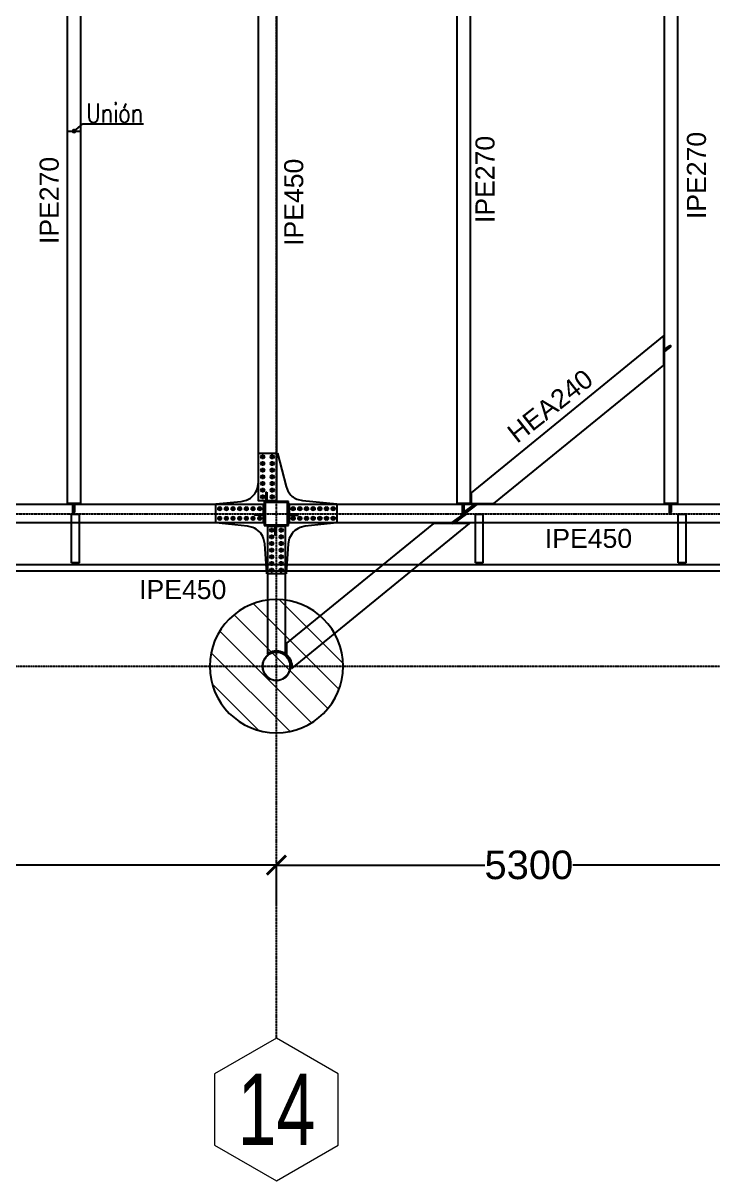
# Model space of a CAD drawing. Header units: millimetres. Extents: x -12345 to 95575, y -11225 to 31862.
# Drawn here: x 65341 to 72581, y -5407 to 6757 of the extents above; entities that cross this region are included whole.
import ezdxf
from ezdxf.enums import TextEntityAlignment as Align

# ---------------------------------------------------------------- set-up
doc = ezdxf.new("R2010")
doc.units = ezdxf.units.MM
doc.header["$LTSCALE"] = 0.95
doc.linetypes.add('DXK_LINE_DOT3', pattern=[5.9187, 2.979, -0.9799, 0.9799, -0.9799])
for name, color, linetype, lineweight in [('0-1', 250, 'Continuous', 5), ('E_COLUMNAS', 1, 'Continuous', 18), ('E_COLUMNAS-1', 1, 'Continuous', 25), ('E_TEXTO', 3, 'Continuous', 9), ('E_VIGAS-1', 31, 'Continuous', 25), ('HCB_EJES', 1, 'DXK_LINE_DOT3', 9)]:
    doc.layers.add(name, color=color, linetype=linetype, lineweight=lineweight)
for name, color, linetype in [('COTAS', 8, 'Continuous'), ('HCB-EJES', 1, 'Continuous'), ('HCB-ROTULOS', 2, 'Continuous'), ('HCB_VIGAS', 4, 'Continuous'), ('UNIÒN', 6, 'Continuous')]:
    doc.layers.add(name, color=color, linetype=linetype)
doc.styles.add('CNI_COTAS', font='romans.shx', dxfattribs={"width": 0.8})
doc.styles.add('VERDANA', font='arial.ttf')
doc.dimstyles.new('1.125', dxfattribs={"dimscale": 0, "dimtxt": 300, "dimasz": 200, "dimexe": 4, "dimexo": 4, "dimgap": 15, "dimtad": 0, "dimdec": 0, "dimzin": 4, "dimdsep": 46, "dimtxsty": 'VERDANA', "dimblk": 'ARCHTICK', "dimcen": -10, "dimclrd": 256, "dimclrt": 3, "dimadec": 0, "dimazin": 0, "dimtfac": 1, "dimtdec": 0, "dimtmove": 2, "dimatfit": 0, "dimldrblk": 'OBLIQUE', "dimfxl": 0.05, "dimtolj": 1, "dimtzin": 0, "dimarcsym": 0})
doc.dimstyles.new('UNIÒN', dxfattribs={"dimscale": 0, "dimtxt": 200, "dimasz": 60, "dimexe": 4, "dimexo": 4, "dimgap": 15, "dimtad": 1, "dimdec": 0, "dimzin": 4, "dimdsep": 46, "dimtxsty": 'CNI_COTAS', "dimcen": -0.09, "dimclrd": 6, "dimclrt": 3, "dimadec": 0, "dimazin": 0, "dimtfac": 1, "dimtdec": 0, "dimtmove": 2, "dimatfit": 0, "dimfxl": 0.05, "dimtolj": 1, "dimtzin": 0, "dimarcsym": 0})

# ---------------------------------------------------------------- blocks, each defined once
blk = doc.blocks.new('EST_SFM_VIGA-METALICA-SECCION-C - EST_SFM_VIGA-METALICA-UPN160-1509776-_14_00m_N_E_-NIVEL-4 DOC')
at = {"layer": 'E_VIGAS-1'}
for p, q in [((44.822, 0.047), (-44.831, 0.047)), ((-44.831, -0.018), (44.822, -0.018))]:
    blk.add_line(p, q, dxfattribs=at)
blk = doc.blocks.new('DCTIB_CNI_EST_MOD-1A-FAC_0001_rvt-1-_14_00m_N_E_-NIVEL-4 DOC')
at = {"layer": 'E_VIGAS-1'}
for p, q in [((-16.813, 142.261), (-16.731, 142.261)), ((-16.813, 141.749), (-16.813, 142.261)), ((-16.731, 141.749), (-16.731, 142.261)), ((-12.573, 142.261), (-12.491, 142.261)), ((-12.573, 141.749), (-12.573, 142.261)), ((-12.491, 141.749), (-12.491, 142.261)), ((-10.443, 142.261), (-10.361, 142.261)), ((-10.443, 141.749), (-10.443, 142.261)), ((-10.361, 141.749), (-10.361, 142.261)), ((-16.731, 141.749), (-16.813, 141.749)), ((-16.813, 141.748), (-16.813, 141.749)), ((-16.813, 141.749), (-16.731, 141.749)), ((-16.785, 141.748), (-16.813, 141.748)), ((-16.775, 141.743), (-16.775, 141.748)), ((-16.775, 141.729), (-16.775, 141.743)), ((-16.77, 141.748), (-16.77, 141.743)), ((-16.77, 141.743), (-16.77, 141.729)), ((-16.731, 141.748), (-16.759, 141.748)), ((-16.731, 141.749), (-16.731, 141.748)), ((-12.491, 141.749), (-12.573, 141.749)), ((-12.573, 141.748), (-12.573, 141.749)), ((-12.573, 141.749), (-12.491, 141.749)), ((-12.545, 141.748), (-12.573, 141.748)), ((-12.535, 141.743), (-12.535, 141.748)), ((-12.535, 141.729), (-12.535, 141.743)), ((-12.53, 141.748), (-12.53, 141.743)), ((-12.53, 141.743), (-12.53, 141.729)), ((-12.491, 141.748), (-12.519, 141.748)), ((-12.491, 141.749), (-12.491, 141.748)), ((-10.361, 141.749), (-10.443, 141.749)), ((-10.443, 141.748), (-10.443, 141.749)), ((-10.443, 141.749), (-10.361, 141.749)), ((-10.415, 141.748), (-10.443, 141.748)), ((-10.405, 141.743), (-10.405, 141.748)), ((-10.405, 141.729), (-10.405, 141.743)), ((-10.4, 141.748), (-10.4, 141.743)), ((-10.4, 141.743), (-10.4, 141.729)), ((-10.361, 141.748), (-10.389, 141.748)), ((-10.361, 141.749), (-10.361, 141.748))]:
    blk.add_line(p, q, dxfattribs=at)
for points, knots in [([(-16.785, 141.748), (-16.784, 141.748), (-16.783, 141.748), (-16.78, 141.748), (-16.778, 141.747), (-16.776, 141.747), (-16.775, 141.745), (-16.775, 141.744), (-16.775, 141.743)], [0, 0, 0, 0, 0.142857, 0.285714, 0.428571, 0.571429, 0.785714, 1, 1, 1, 1]), ([(-16.775, 141.743), (-16.775, 141.744), (-16.775, 141.745), (-16.777, 141.747), (-16.778, 141.747), (-16.78, 141.748), (-16.781, 141.748), (-16.782, 141.748), (-16.784, 141.748), (-16.785, 141.748)], [0, 0, 0, 0, 0.285714, 0.428571, 0.571429, 0.678571, 0.732143, 0.785714, 1, 1, 1, 1]), ([(-16.759, 141.748), (-16.76, 141.748), (-16.761, 141.748), (-16.764, 141.748), (-16.766, 141.747), (-16.768, 141.747), (-16.769, 141.745), (-16.77, 141.744), (-16.77, 141.743)], [0, 0, 0, 0, 0.142857, 0.285714, 0.428571, 0.571429, 0.785714, 1, 1, 1, 1]), ([(-16.77, 141.743), (-16.77, 141.744), (-16.769, 141.745), (-16.768, 141.747), (-16.766, 141.747), (-16.765, 141.748), (-16.764, 141.748), (-16.762, 141.748), (-16.76, 141.748), (-16.759, 141.748)], [0, 0, 0, 0, 0.285714, 0.428571, 0.571429, 0.678571, 0.732143, 0.785714, 1, 1, 1, 1]), ([(-12.545, 141.748), (-12.544, 141.748), (-12.543, 141.748), (-12.54, 141.748), (-12.538, 141.747), (-12.536, 141.747), (-12.535, 141.745), (-12.535, 141.744), (-12.535, 141.743)], [0, 0, 0, 0, 0.142857, 0.285714, 0.428571, 0.571429, 0.785714, 1, 1, 1, 1]), ([(-12.535, 141.743), (-12.535, 141.744), (-12.535, 141.745), (-12.537, 141.747), (-12.538, 141.747), (-12.54, 141.748), (-12.541, 141.748), (-12.542, 141.748), (-12.544, 141.748), (-12.545, 141.748)], [0, 0, 0, 0, 0.285714, 0.428571, 0.571429, 0.678571, 0.732143, 0.785714, 1, 1, 1, 1]), ([(-12.519, 141.748), (-12.52, 141.748), (-12.521, 141.748), (-12.524, 141.748), (-12.526, 141.747), (-12.528, 141.747), (-12.529, 141.745), (-12.53, 141.744), (-12.53, 141.743)], [0, 0, 0, 0, 0.142857, 0.285714, 0.428571, 0.571429, 0.785714, 1, 1, 1, 1]), ([(-12.53, 141.743), (-12.53, 141.744), (-12.529, 141.745), (-12.528, 141.747), (-12.526, 141.747), (-12.525, 141.748), (-12.524, 141.748), (-12.522, 141.748), (-12.52, 141.748), (-12.519, 141.748)], [0, 0, 0, 0, 0.285714, 0.428571, 0.571429, 0.678571, 0.732143, 0.785714, 1, 1, 1, 1]), ([(-10.415, 141.748), (-10.414, 141.748), (-10.413, 141.748), (-10.41, 141.748), (-10.408, 141.747), (-10.406, 141.747), (-10.405, 141.745), (-10.405, 141.744), (-10.405, 141.743)], [0, 0, 0, 0, 0.142857, 0.285714, 0.428571, 0.571429, 0.785714, 1, 1, 1, 1]), ([(-10.405, 141.743), (-10.405, 141.744), (-10.405, 141.745), (-10.407, 141.747), (-10.408, 141.747), (-10.41, 141.748), (-10.411, 141.748), (-10.412, 141.748), (-10.414, 141.748), (-10.415, 141.748)], [0, 0, 0, 0, 0.285714, 0.428571, 0.571429, 0.678571, 0.732143, 0.785714, 1, 1, 1, 1]), ([(-10.389, 141.748), (-10.39, 141.748), (-10.391, 141.748), (-10.394, 141.748), (-10.396, 141.747), (-10.398, 141.747), (-10.399, 141.745), (-10.4, 141.744), (-10.4, 141.743)], [0, 0, 0, 0, 0.142857, 0.285714, 0.428571, 0.571429, 0.785714, 1, 1, 1, 1]), ([(-10.4, 141.743), (-10.4, 141.744), (-10.399, 141.745), (-10.398, 141.747), (-10.396, 141.747), (-10.395, 141.748), (-10.394, 141.748), (-10.392, 141.748), (-10.39, 141.748), (-10.389, 141.748)], [0, 0, 0, 0, 0.285714, 0.428571, 0.571429, 0.678571, 0.732143, 0.785714, 1, 1, 1, 1])]:
    blk.add_open_spline(points, degree=3, knots=knots, dxfattribs=at)
blk.add_blockref('EST_SFM_VIGA-METALICA-SECCION-C - EST_SFM_VIGA-METALICA-UPN160-1509776-_14_00m_N_E_-NIVEL-4 DOC', (-41.042, 141.682), dxfattribs=at)
blk = doc.blocks.new('EST_SCM_COLUMNA-METALICA-SECCION-CUADRADA - EST_SCM_COLUMNA-TUBULAR-CUADRADA_PTEØ_250x250e_8mm-3539288-_14_00m_N_E_-NIVEL-4 DOC')
at = {"layer": 'E_COLUMNAS-1'}
for p, q in [((-0.109, 0.125), (0.109, 0.125)), ((-0.125, -0.109), (-0.125, 0.109)), ((-0.117, 0.109), (-0.117, -0.109)), ((0.109, 0.117), (-0.109, 0.117)), ((0.117, -0.109), (0.117, 0.109)), ((0.125, 0.109), (0.125, -0.109)), ((-0.109, -0.117), (0.109, -0.117)), ((0.109, -0.125), (-0.109, -0.125))]:
    blk.add_line(p, q, dxfattribs=at)
for centre, radius, start, end in [((-0.109, 0.109), 0.016, 90, 180), ((0.109, 0.109), 0.016, 360, 90), ((-0.109, 0.109), 0.008, 90, 180), ((0.109, 0.109), 0.008, 360, 90), ((-0.109, -0.109), 0.016, 180, 270), ((-0.109, -0.109), 0.008, 180, 270), ((0.109, -0.109), 0.016, 270, 360), ((0.109, -0.109), 0.008, 270, 360)]:
    blk.add_arc(centre, radius, start, end, dxfattribs=at)
blk = doc.blocks.new('Bolt-102891108-3094 - 1511')
at = {"color": 253, "linetype": 'Continuous'}
for p, q in [((80171, 11672), (80188, 11682)), ((80188, 11682), (80204, 11672)), ((80241, 11672), (80258, 11682)), ((80258, 11682), (80274, 11672)), ((80311, 11672), (80328, 11682)), ((80328, 11682), (80344, 11672)), ((80381, 11672), (80398, 11682)), ((80398, 11682), (80414, 11672)), ((80451, 11672), (80468, 11682)), ((80468, 11682), (80484, 11672)), ((80521, 11672), (80538, 11682)), ((80538, 11682), (80554, 11672)), ((80591, 11672), (80608, 11682)), ((80608, 11682), (80624, 11672)), ((80171, 11653), (80171, 11672)), ((80188, 11644), (80171, 11653)), ((80171, 11572), (80188, 11582)), ((80171, 11553), (80171, 11572)), ((80204, 11653), (80188, 11644)), ((80188, 11582), (80204, 11572)), ((80204, 11672), (80204, 11653)), ((80204, 11572), (80204, 11553)), ((80241, 11653), (80241, 11672)), ((80258, 11644), (80241, 11653)), ((80241, 11572), (80258, 11582)), ((80241, 11553), (80241, 11572)), ((80274, 11653), (80258, 11644)), ((80258, 11582), (80274, 11572)), ((80274, 11672), (80274, 11653)), ((80274, 11572), (80274, 11553)), ((80311, 11653), (80311, 11672)), ((80328, 11644), (80311, 11653)), ((80311, 11572), (80328, 11582)), ((80311, 11553), (80311, 11572)), ((80344, 11653), (80328, 11644)), ((80328, 11582), (80344, 11572)), ((80344, 11672), (80344, 11653)), ((80344, 11572), (80344, 11553)), ((80381, 11653), (80381, 11672)), ((80398, 11644), (80381, 11653)), ((80381, 11572), (80398, 11582)), ((80381, 11553), (80381, 11572)), ((80414, 11653), (80398, 11644)), ((80398, 11582), (80414, 11572)), ((80414, 11672), (80414, 11653)), ((80414, 11572), (80414, 11553)), ((80451, 11653), (80451, 11672)), ((80468, 11644), (80451, 11653)), ((80451, 11572), (80468, 11582)), ((80451, 11553), (80451, 11572)), ((80484, 11653), (80468, 11644)), ((80468, 11582), (80484, 11572)), ((80484, 11672), (80484, 11653)), ((80484, 11572), (80484, 11553)), ((80521, 11653), (80521, 11672)), ((80538, 11644), (80521, 11653)), ((80521, 11572), (80538, 11582)), ((80521, 11553), (80521, 11572)), ((80554, 11653), (80538, 11644)), ((80538, 11582), (80554, 11572)), ((80554, 11672), (80554, 11653)), ((80554, 11572), (80554, 11553)), ((80591, 11653), (80591, 11672)), ((80608, 11644), (80591, 11653)), ((80591, 11572), (80608, 11582)), ((80591, 11553), (80591, 11572)), ((80624, 11653), (80608, 11644)), ((80608, 11582), (80624, 11572)), ((80624, 11672), (80624, 11653)), ((80624, 11572), (80624, 11553)), ((80188, 11544), (80171, 11553)), ((80204, 11553), (80188, 11544)), ((80258, 11544), (80241, 11553)), ((80274, 11553), (80258, 11544)), ((80328, 11544), (80311, 11553)), ((80344, 11553), (80328, 11544)), ((80398, 11544), (80381, 11553)), ((80414, 11553), (80398, 11544)), ((80468, 11544), (80451, 11553)), ((80484, 11553), (80468, 11544)), ((80538, 11544), (80521, 11553)), ((80554, 11553), (80538, 11544)), ((80608, 11544), (80591, 11553)), ((80624, 11553), (80608, 11544))]:
    blk.add_line(p, q, dxfattribs=at)
for centre, radius, start, end in [((80188, 11663), 12.5, 18, 198), ((80188, 11563), 12.5, 18, 198), ((80188, 11663), 12.5, 198, 18), ((80188, 11563), 12.5, 198, 18), ((80188, 11663), 11, 90, 270), ((80188, 11563), 11, 90, 270), ((80188, 11663), 11, 270, 90), ((80188, 11563), 11, 270, 90), ((80258, 11663), 12.5, 18, 198), ((80258, 11563), 12.5, 18, 198), ((80258, 11663), 12.5, 198, 18), ((80258, 11563), 12.5, 198, 18), ((80258, 11663), 11, 90, 270), ((80258, 11563), 11, 90, 270), ((80258, 11663), 11, 270, 90), ((80258, 11563), 11, 270, 90), ((80328, 11663), 12.5, 18, 198), ((80328, 11563), 12.5, 18, 198), ((80328, 11663), 12.5, 198, 18), ((80328, 11563), 12.5, 198, 18), ((80328, 11663), 11, 90, 270), ((80328, 11563), 11, 90, 270), ((80328, 11663), 11, 270, 90), ((80328, 11563), 11, 270, 90), ((80398, 11663), 12.5, 18, 198), ((80398, 11563), 12.5, 18, 198), ((80398, 11663), 12.5, 198, 18), ((80398, 11563), 12.5, 198, 18), ((80398, 11663), 11, 90, 270), ((80398, 11563), 11, 90, 270), ((80398, 11663), 11, 270, 90), ((80398, 11563), 11, 270, 90), ((80468, 11663), 12.5, 18, 198), ((80468, 11563), 12.5, 18, 198), ((80468, 11663), 12.5, 198, 18), ((80468, 11563), 12.5, 198, 18), ((80468, 11663), 11, 90, 270), ((80468, 11563), 11, 90, 270), ((80468, 11663), 11, 270, 90), ((80468, 11563), 11, 270, 90), ((80538, 11663), 12.5, 18, 198), ((80538, 11563), 12.5, 18, 198), ((80538, 11663), 12.5, 198, 18), ((80538, 11563), 12.5, 198, 18), ((80538, 11663), 11, 90, 270), ((80538, 11563), 11, 90, 270), ((80538, 11663), 11, 270, 90), ((80538, 11563), 11, 270, 90), ((80608, 11663), 12.5, 18, 198), ((80608, 11563), 12.5, 18, 198), ((80608, 11663), 12.5, 198, 18), ((80608, 11563), 12.5, 198, 18), ((80608, 11663), 11, 90, 270), ((80608, 11563), 11, 90, 270), ((80608, 11663), 11, 270, 90), ((80608, 11563), 11, 270, 90)]:
    blk.add_arc(centre, radius, start, end, dxfattribs=at)
blk = doc.blocks.new('Part-102891108-3093 - 1511')
at = {"color": 253}
for p, q in [((80593, 11938), (80593, 12248)), ((80593, 12248), (80793, 12248)), ((80793, 12248), (80883, 11898)), ((80584, 11880), (80593, 11938)), ((80883, 11898), (80907, 11842)), ((80147, 11513), (80148, 11713)), ((80148, 11713), (80413, 11739)), ((80413, 11739), (80469, 11754)), ((80655, 11740), (80655, 11485)), ((80910, 11740), (80655, 11740)), ((80910, 11485), (80910, 11740)), ((80998, 11764), (81057, 11749)), ((81057, 11749), (81417, 11713)), ((81417, 11713), (81418, 11513)), ((80480, 11480), (80147, 11513)), ((80534, 11467), (80480, 11480)), ((80655, 11485), (80910, 11485)), ((81085, 11479), (81031, 11466)), ((81418, 11513), (81085, 11479)), ((80660, 11295), (80648, 11350)), ((80917, 11349), (80905, 11295)), ((80683, 10978), (80660, 11295)), ((80905, 11295), (80883, 10978)), ((80883, 10978), (80683, 10978))]:
    blk.add_line(p, q, dxfattribs=at)
for centre, start, end in [((80393, 11938), 292.5696, 343.1426), ((81076, 11948), 211.8937, 246.8233), ((80460, 11281), 20.1705, 68.3152), ((81105, 11280), 111.7419, 159.8398)]:
    blk.add_arc(centre, 200, start, end, dxfattribs=at)
blk = doc.blocks.new('Bolt-102891108-3095 - 1511')
at = {"color": 253, "linetype": 'Continuous'}
for p, q in [((80941, 11672), (80957, 11682)), ((80957, 11682), (80974, 11672)), ((81011, 11672), (81027, 11682)), ((81027, 11682), (81044, 11672)), ((81081, 11672), (81097, 11682)), ((81097, 11682), (81114, 11672)), ((81151, 11672), (81167, 11682)), ((81167, 11682), (81184, 11673)), ((81221, 11673), (81237, 11682)), ((81237, 11682), (81254, 11673)), ((81291, 11673), (81307, 11682)), ((81307, 11682), (81324, 11673)), ((81361, 11673), (81377, 11682)), ((81377, 11682), (81394, 11673)), ((80941, 11653), (80941, 11672)), ((80957, 11644), (80941, 11653)), ((80941, 11572), (80958, 11582)), ((80941, 11553), (80941, 11572)), ((80974, 11653), (80957, 11644)), ((80958, 11582), (80974, 11572)), ((80974, 11672), (80974, 11653)), ((80974, 11572), (80974, 11553)), ((81011, 11653), (81011, 11672)), ((81027, 11644), (81011, 11653)), ((81011, 11572), (81028, 11582)), ((81011, 11553), (81011, 11572)), ((81044, 11653), (81027, 11644)), ((81028, 11582), (81044, 11572)), ((81044, 11672), (81044, 11653)), ((81044, 11572), (81044, 11553)), ((81081, 11653), (81081, 11672)), ((81097, 11644), (81081, 11653)), ((81081, 11572), (81098, 11582)), ((81081, 11553), (81081, 11572)), ((81114, 11653), (81097, 11644)), ((81098, 11582), (81114, 11572)), ((81114, 11672), (81114, 11653)), ((81114, 11572), (81114, 11553)), ((81151, 11653), (81151, 11672)), ((81167, 11644), (81151, 11653)), ((81151, 11572), (81168, 11582)), ((81151, 11553), (81151, 11572)), ((81184, 11653), (81167, 11644)), ((81168, 11582), (81184, 11573)), ((81184, 11673), (81184, 11653)), ((81184, 11573), (81184, 11553)), ((81221, 11654), (81221, 11673)), ((81237, 11644), (81221, 11654)), ((81221, 11573), (81238, 11582)), ((81221, 11554), (81221, 11573)), ((81254, 11654), (81237, 11644)), ((81238, 11582), (81254, 11573)), ((81254, 11673), (81254, 11654)), ((81254, 11573), (81254, 11554)), ((81291, 11654), (81291, 11673)), ((81307, 11644), (81291, 11654)), ((81291, 11573), (81308, 11582)), ((81291, 11554), (81291, 11573)), ((81324, 11654), (81307, 11644)), ((81308, 11582), (81324, 11573)), ((81324, 11673), (81324, 11654)), ((81324, 11573), (81324, 11554)), ((81361, 11654), (81361, 11673)), ((81377, 11644), (81361, 11654)), ((81361, 11573), (81378, 11582)), ((81361, 11554), (81361, 11573)), ((81394, 11654), (81377, 11644)), ((81378, 11582), (81394, 11573)), ((81394, 11673), (81394, 11654)), ((81394, 11573), (81394, 11554)), ((80958, 11544), (80941, 11553)), ((80974, 11553), (80958, 11544)), ((81028, 11544), (81011, 11553)), ((81044, 11553), (81028, 11544)), ((81098, 11544), (81081, 11553)), ((81114, 11553), (81098, 11544)), ((81168, 11544), (81151, 11553)), ((81184, 11553), (81168, 11544)), ((81238, 11544), (81221, 11554)), ((81254, 11554), (81238, 11544)), ((81308, 11544), (81291, 11554)), ((81324, 11554), (81308, 11544)), ((81378, 11544), (81361, 11554)), ((81394, 11554), (81378, 11544))]:
    blk.add_line(p, q, dxfattribs=at)
for centre, radius, start, end in [((80957, 11663), 12.5, 18.0687, 198.0687), ((80958, 11563), 12.5, 18.0687, 198.0687), ((80957, 11663), 11, 90.0687, 270.0687), ((80957, 11663), 12.5, 198.0687, 18.0687), ((80958, 11563), 12.5, 198.0687, 18.0687), ((80958, 11563), 11, 90.0687, 270.0687), ((80957, 11663), 11, 270.0687, 90.0687), ((80958, 11563), 11, 270.0687, 90.0687), ((81027, 11663), 12.5, 18.0687, 198.0687), ((81028, 11563), 12.5, 18.0687, 198.0687), ((81027, 11663), 11, 90.0687, 270.0687), ((81027, 11663), 12.5, 198.0687, 18.0687), ((81028, 11563), 12.5, 198.0687, 18.0687), ((81028, 11563), 11, 90.0687, 270.0687), ((81027, 11663), 11, 270.0687, 90.0687), ((81028, 11563), 11, 270.0687, 90.0687), ((81097, 11663), 12.5, 18.0687, 198.0687), ((81098, 11563), 12.5, 18.0687, 198.0687), ((81097, 11663), 11, 90.0687, 270.0687), ((81097, 11663), 12.5, 198.0687, 18.0687), ((81098, 11563), 12.5, 198.0687, 18.0687), ((81098, 11563), 11, 90.0687, 270.0687), ((81097, 11663), 11, 270.0687, 90.0687), ((81098, 11563), 11, 270.0687, 90.0687), ((81167, 11663), 12.5, 18.0687, 198.0687), ((81168, 11563), 12.5, 18.0687, 198.0687), ((81167, 11663), 11, 90.0687, 270.0687), ((81167, 11663), 12.5, 198.0687, 18.0687), ((81168, 11563), 12.5, 198.0687, 18.0687), ((81168, 11563), 11, 90.0687, 270.0687), ((81167, 11663), 11, 270.0687, 90.0687), ((81168, 11563), 11, 270.0687, 90.0687), ((81237, 11663), 12.5, 18.0687, 198.0687), ((81238, 11563), 12.5, 18.0687, 198.0687), ((81237, 11663), 11, 90.0687, 270.0687), ((81237, 11663), 12.5, 198.0687, 18.0687), ((81238, 11563), 12.5, 198.0687, 18.0687), ((81238, 11563), 11, 90.0687, 270.0687), ((81237, 11663), 11, 270.0687, 90.0687), ((81238, 11563), 11, 270.0687, 90.0687), ((81307, 11663), 12.5, 18.0687, 198.0687), ((81308, 11563), 12.5, 18.0687, 198.0687), ((81307, 11663), 11, 90.0687, 270.0687), ((81307, 11663), 12.5, 198.0687, 18.0687), ((81308, 11563), 12.5, 198.0687, 18.0687), ((81308, 11563), 11, 90.0687, 270.0687), ((81307, 11663), 11, 270.0687, 90.0687), ((81308, 11563), 11, 270.0687, 90.0687), ((81377, 11663), 12.5, 18.0687, 198.0687), ((81378, 11563), 12.5, 18.0687, 198.0687), ((81377, 11663), 11, 90.0687, 270.0687), ((81377, 11663), 12.5, 198.0687, 18.0687), ((81378, 11563), 12.5, 198.0687, 18.0687), ((81378, 11563), 11, 90.0687, 270.0687), ((81377, 11663), 11, 270.0687, 90.0687), ((81378, 11563), 11, 270.0687, 90.0687)]:
    blk.add_arc(centre, radius, start, end, dxfattribs=at)
blk = doc.blocks.new('Bolt-102891108-3096 - 1511')
at = {"color": 253, "linetype": 'Continuous'}
for p, q in [((80713, 11438), (80723, 11454)), ((80723, 11421), (80713, 11438)), ((80723, 11454), (80742, 11454)), ((80742, 11454), (80752, 11438)), ((80752, 11438), (80742, 11421)), ((80813, 11438), (80823, 11454)), ((80823, 11421), (80813, 11438)), ((80823, 11454), (80842, 11454)), ((80842, 11454), (80852, 11438)), ((80852, 11438), (80842, 11421)), ((80713, 11368), (80723, 11384)), ((80723, 11351), (80713, 11368)), ((80713, 11298), (80723, 11314)), ((80742, 11421), (80723, 11421)), ((80723, 11384), (80742, 11384)), ((80742, 11351), (80723, 11351)), ((80723, 11314), (80742, 11314)), ((80742, 11384), (80752, 11368)), ((80752, 11368), (80742, 11351)), ((80742, 11314), (80752, 11298)), ((80813, 11368), (80823, 11384)), ((80823, 11351), (80813, 11368)), ((80813, 11298), (80823, 11314)), ((80842, 11421), (80823, 11421)), ((80823, 11384), (80842, 11384)), ((80842, 11351), (80823, 11351)), ((80823, 11314), (80842, 11314)), ((80842, 11384), (80852, 11368)), ((80852, 11368), (80842, 11351)), ((80842, 11314), (80852, 11298)), ((80723, 11281), (80713, 11298)), ((80713, 11228), (80723, 11244)), ((80723, 11211), (80713, 11228)), ((80742, 11281), (80723, 11281)), ((80723, 11244), (80742, 11244)), ((80742, 11211), (80723, 11211)), ((80752, 11298), (80742, 11281)), ((80742, 11244), (80752, 11228)), ((80752, 11228), (80742, 11211)), ((80823, 11281), (80813, 11298)), ((80813, 11228), (80823, 11244)), ((80823, 11211), (80813, 11228)), ((80842, 11281), (80823, 11281)), ((80823, 11244), (80842, 11244)), ((80842, 11211), (80823, 11211)), ((80852, 11298), (80842, 11281)), ((80842, 11244), (80852, 11228)), ((80852, 11228), (80842, 11211)), ((80713, 11158), (80723, 11174)), ((80723, 11141), (80713, 11158)), ((80713, 11088), (80723, 11104)), ((80723, 11071), (80713, 11088)), ((80723, 11174), (80742, 11174)), ((80742, 11141), (80723, 11141)), ((80723, 11104), (80742, 11104)), ((80742, 11071), (80723, 11071)), ((80742, 11174), (80752, 11158)), ((80752, 11158), (80742, 11141)), ((80742, 11104), (80752, 11088)), ((80752, 11088), (80742, 11071)), ((80813, 11158), (80823, 11174)), ((80823, 11141), (80813, 11158)), ((80813, 11088), (80823, 11104)), ((80823, 11071), (80813, 11088)), ((80823, 11174), (80842, 11174)), ((80842, 11141), (80823, 11141)), ((80823, 11104), (80842, 11104)), ((80842, 11071), (80823, 11071)), ((80842, 11174), (80852, 11158)), ((80852, 11158), (80842, 11141)), ((80842, 11104), (80852, 11088)), ((80852, 11088), (80842, 11071)), ((80713, 11018), (80723, 11034)), ((80723, 11001), (80713, 11018)), ((80723, 11034), (80742, 11034)), ((80742, 11001), (80723, 11001)), ((80742, 11034), (80752, 11018)), ((80752, 11018), (80742, 11001)), ((80813, 11018), (80823, 11034)), ((80823, 11001), (80813, 11018)), ((80823, 11034), (80842, 11034)), ((80842, 11001), (80823, 11001)), ((80842, 11034), (80852, 11018)), ((80852, 11018), (80842, 11001))]:
    blk.add_line(p, q, dxfattribs=at)
for centre, radius, start, end in [((80733, 11438), 12.5, 108, 288), ((80733, 11438), 11, 360, 180), ((80733, 11438), 11, 180, 360), ((80733, 11438), 12.5, 288, 108), ((80833, 11438), 12.5, 108, 288), ((80833, 11438), 11, 360, 180), ((80833, 11438), 11, 180, 360), ((80833, 11438), 12.5, 288, 108), ((80733, 11368), 12.5, 108, 288), ((80733, 11368), 11, 360, 180), ((80733, 11368), 11, 180, 360), ((80733, 11368), 12.5, 288, 108), ((80833, 11368), 12.5, 108, 288), ((80833, 11368), 11, 360, 180), ((80833, 11368), 11, 180, 360), ((80833, 11368), 12.5, 288, 108), ((80733, 11298), 12.5, 108, 288), ((80733, 11228), 12.5, 108, 288), ((80733, 11298), 11, 360, 180), ((80733, 11298), 11, 180, 360), ((80733, 11228), 11, 360, 180), ((80733, 11228), 11, 180, 360), ((80733, 11298), 12.5, 288, 108), ((80733, 11228), 12.5, 288, 108), ((80833, 11298), 12.5, 108, 288), ((80833, 11228), 12.5, 108, 288), ((80833, 11298), 11, 360, 180), ((80833, 11298), 11, 180, 360), ((80833, 11228), 11, 360, 180), ((80833, 11228), 11, 180, 360), ((80833, 11298), 12.5, 288, 108), ((80833, 11228), 12.5, 288, 108), ((80733, 11158), 12.5, 108, 288), ((80733, 11088), 12.5, 108, 288), ((80733, 11158), 11, 360, 180), ((80733, 11158), 11, 180, 360), ((80733, 11088), 11, 360, 180), ((80733, 11088), 11, 180, 360), ((80733, 11158), 12.5, 288, 108), ((80733, 11088), 12.5, 288, 108), ((80833, 11158), 12.5, 108, 288), ((80833, 11088), 12.5, 108, 288), ((80833, 11158), 11, 360, 180), ((80833, 11158), 11, 180, 360), ((80833, 11088), 11, 360, 180), ((80833, 11088), 11, 180, 360), ((80833, 11158), 12.5, 288, 108), ((80833, 11088), 12.5, 288, 108), ((80733, 11018), 12.5, 108, 288), ((80733, 11018), 11, 360, 180), ((80733, 11018), 11, 180, 360), ((80733, 11018), 12.5, 288, 108), ((80833, 11018), 12.5, 108, 288), ((80833, 11018), 11, 360, 180), ((80833, 11018), 11, 180, 360), ((80833, 11018), 12.5, 288, 108)]:
    blk.add_arc(centre, radius, start, end, dxfattribs=at)
blk = doc.blocks.new('Bolt-102891108-3097 - 1511')
at = {"color": 253, "linetype": 'Continuous'}
for p, q in [((80619, 12208), (80628, 12224)), ((80628, 12191), (80619, 12208)), ((80628, 12224), (80647, 12224)), ((80647, 12191), (80628, 12191)), ((80647, 12224), (80657, 12208)), ((80657, 12208), (80647, 12191)), ((80719, 12208), (80728, 12224)), ((80728, 12191), (80719, 12208)), ((80728, 12224), (80747, 12224)), ((80747, 12191), (80728, 12191)), ((80747, 12224), (80757, 12208)), ((80757, 12208), (80747, 12191)), ((80619, 12138), (80628, 12154)), ((80628, 12121), (80619, 12138)), ((80619, 12068), (80628, 12084)), ((80628, 12051), (80619, 12068)), ((80628, 12154), (80647, 12154)), ((80647, 12121), (80628, 12121)), ((80628, 12084), (80647, 12084)), ((80647, 12051), (80628, 12051)), ((80647, 12154), (80657, 12138)), ((80657, 12138), (80647, 12121)), ((80647, 12084), (80657, 12068)), ((80657, 12068), (80647, 12051)), ((80719, 12138), (80728, 12154)), ((80728, 12121), (80719, 12138)), ((80719, 12068), (80728, 12084)), ((80728, 12051), (80719, 12068)), ((80728, 12154), (80747, 12154)), ((80747, 12121), (80728, 12121)), ((80728, 12084), (80747, 12084)), ((80747, 12051), (80728, 12051)), ((80747, 12154), (80757, 12138)), ((80757, 12138), (80747, 12121)), ((80747, 12084), (80757, 12068)), ((80757, 12068), (80747, 12051)), ((80619, 11998), (80628, 12014)), ((80628, 11981), (80619, 11998)), ((80619, 11928), (80628, 11944)), ((80628, 11911), (80619, 11928)), ((80628, 12014), (80647, 12014)), ((80647, 11981), (80628, 11981)), ((80628, 11944), (80647, 11944)), ((80647, 12014), (80657, 11998)), ((80657, 11998), (80647, 11981)), ((80647, 11944), (80657, 11928)), ((80657, 11928), (80647, 11911)), ((80719, 11998), (80728, 12014)), ((80728, 11981), (80719, 11998)), ((80719, 11928), (80728, 11944)), ((80728, 11911), (80719, 11928)), ((80728, 12014), (80747, 12014)), ((80747, 11981), (80728, 11981)), ((80728, 11944), (80747, 11944)), ((80747, 12014), (80757, 11998)), ((80757, 11998), (80747, 11981)), ((80747, 11944), (80757, 11928)), ((80757, 11928), (80747, 11911)), ((80619, 11858), (80628, 11874)), ((80628, 11841), (80619, 11858)), ((80619, 11788), (80628, 11804)), ((80647, 11911), (80628, 11911)), ((80628, 11874), (80647, 11874)), ((80647, 11841), (80628, 11841)), ((80628, 11804), (80647, 11804)), ((80647, 11874), (80657, 11858)), ((80657, 11858), (80647, 11841)), ((80647, 11804), (80657, 11788)), ((80719, 11858), (80728, 11874)), ((80728, 11841), (80719, 11858)), ((80719, 11788), (80728, 11804)), ((80747, 11911), (80728, 11911)), ((80728, 11874), (80747, 11874)), ((80747, 11841), (80728, 11841)), ((80728, 11804), (80747, 11804)), ((80747, 11874), (80757, 11858)), ((80757, 11858), (80747, 11841)), ((80747, 11804), (80757, 11788)), ((80628, 11771), (80619, 11788)), ((80647, 11771), (80628, 11771)), ((80657, 11788), (80647, 11771)), ((80728, 11771), (80719, 11788)), ((80747, 11771), (80728, 11771)), ((80757, 11788), (80747, 11771))]:
    blk.add_line(p, q, dxfattribs=at)
for centre, radius, start, end in [((80638, 12208), 12.5, 108, 288), ((80638, 12208), 11, 0, 180), ((80638, 12208), 11, 180, 0), ((80638, 12208), 12.5, 288, 108), ((80738, 12208), 12.5, 108, 288), ((80738, 12208), 11, 0, 180), ((80738, 12208), 11, 180, 0), ((80738, 12208), 12.5, 288, 108), ((80638, 12138), 12.5, 108, 288), ((80638, 12068), 12.5, 108, 288), ((80638, 12138), 11, 0, 180), ((80638, 12138), 11, 180, 0), ((80638, 12068), 11, 0, 180), ((80638, 12068), 11, 180, 0), ((80638, 12138), 12.5, 288, 108), ((80638, 12068), 12.5, 288, 108), ((80738, 12138), 12.5, 108, 288), ((80738, 12068), 12.5, 108, 288), ((80738, 12138), 11, 0, 180), ((80738, 12138), 11, 180, 0), ((80738, 12068), 11, 0, 180), ((80738, 12068), 11, 180, 0), ((80738, 12138), 12.5, 288, 108), ((80738, 12068), 12.5, 288, 108), ((80638, 11998), 12.5, 108, 288), ((80638, 11928), 12.5, 108, 288), ((80638, 11998), 11, 0, 180), ((80638, 11998), 11, 180, 0), ((80638, 11928), 11, 0, 180), ((80638, 11928), 11, 180, 0), ((80638, 11998), 12.5, 288, 108), ((80638, 11928), 12.5, 288, 108), ((80738, 11998), 12.5, 108, 288), ((80738, 11928), 12.5, 108, 288), ((80738, 11998), 11, 0, 180), ((80738, 11998), 11, 180, 0), ((80738, 11928), 11, 0, 180), ((80738, 11928), 11, 180, 0), ((80738, 11998), 12.5, 288, 108), ((80738, 11928), 12.5, 288, 108), ((80638, 11858), 12.5, 108, 288), ((80638, 11788), 12.5, 108, 288), ((80638, 11858), 11, 0, 180), ((80638, 11858), 11, 180, 0), ((80638, 11788), 11, 0, 180), ((80638, 11858), 12.5, 288, 108), ((80638, 11788), 12.5, 288, 108), ((80738, 11858), 12.5, 108, 288), ((80738, 11788), 12.5, 108, 288), ((80738, 11858), 11, 0, 180), ((80738, 11858), 11, 180, 0), ((80738, 11788), 11, 0, 180), ((80738, 11858), 12.5, 288, 108), ((80738, 11788), 12.5, 288, 108), ((80638, 11788), 11, 180, 0), ((80738, 11788), 11, 180, 0)]:
    blk.add_arc(centre, radius, start, end, dxfattribs=at)
blk = doc.blocks.new('_ArchTick')
at = {"color": 0, "linetype": 'ByBlock', "const_width": 0.15}
blk.add_lwpolyline([(-0.5, -0.5), (0.5, 0.5)], dxfattribs=at)
blk = doc.blocks.new('*D197')
at = {"layer": 'COTAS', "color": 0, "lineweight": -2, "transparency": 16777216}
for p, q in [((59500, -2507), (59500, -2085)), ((68000, -2507), (68000, -2085))]:
    blk.add_line(p, q, dxfattribs=at)
at = {"layer": 'COTAS', "lineweight": -2, "transparency": 16777216}
for p, q in [((59500, -2089), (63287, -2089)), ((68000, -2089), (64213, -2089))]:
    blk.add_line(p, q, dxfattribs=at)
at = {"layer": 'Defpoints', "color": 0, "transparency": 16777216}
for p in [(59500, -2089), (59500, -2511), (68000, -2511)]:
    blk.add_point(p, dxfattribs=at)
at = {"layer": 'COTAS', "lineweight": -2, "transparency": 16777216, "xscale": 200, "yscale": 200, "zscale": 200, "rotation": 180}
blk.add_blockref('_ArchTick', (59500, -2089), dxfattribs=at)
at = {"layer": 'COTAS', "lineweight": -2, "transparency": 16777216, "xscale": 200, "yscale": 200, "zscale": 200}
blk.add_blockref('_ArchTick', (68000, -2089), dxfattribs=at)
at = {"layer": 'COTAS', "color": 3, "transparency": 16777216, "insert": (63750, -2089), "char_height": 300, "attachment_point": 5, "style": 'VERDANA'}
blk.add_mtext('\\A1;8500', dxfattribs=at)
blk = doc.blocks.new('_Oblique')
at = {"color": 0, "linetype": 'ByBlock', "lineweight": -2}
blk.add_line((-0.5, -0.5), (0.5, 0.5), dxfattribs=at)
blk = doc.blocks.new('*D198')
at = {"layer": 'COTAS', "color": 0, "lineweight": -2, "transparency": 16777216}
for p, q in [((68000, -2507), (68000, -2085)), ((73300, -2507), (73300, -2085))]:
    blk.add_line(p, q, dxfattribs=at)
at = {"layer": 'COTAS', "lineweight": -2, "transparency": 16777216}
for p, q in [((68000, -2089), (70188, -2089)), ((73300, -2089), (71112, -2089))]:
    blk.add_line(p, q, dxfattribs=at)
at = {"layer": 'Defpoints', "color": 0, "transparency": 16777216}
for p in [(68000, -2089), (68000, -2511), (73300, -2511)]:
    blk.add_point(p, dxfattribs=at)
at = {"layer": 'COTAS', "lineweight": -2, "transparency": 16777216, "xscale": 200, "yscale": 200, "zscale": 200, "rotation": 180}
blk.add_blockref('_ArchTick', (68000, -2089), dxfattribs=at)
at = {"layer": 'COTAS', "lineweight": -2, "transparency": 16777216, "xscale": 200, "yscale": 200, "zscale": 200}
blk.add_blockref('_ArchTick', (73300, -2089), dxfattribs=at)
at = {"layer": 'COTAS', "color": 3, "transparency": 16777216, "insert": (70650, -2089), "char_height": 300, "attachment_point": 5, "style": 'VERDANA'}
blk.add_mtext('\\A1;5300', dxfattribs=at)

msp = doc.modelspace()

# ---------------------------------------------------------------- hatches: boundary and pattern name
at = {"layer": 'E_COLUMNAS'}
h = msp.add_hatch(dxfattribs=at)
h.set_pattern_fill('FP_1', color=256, scale=1000, style=0, pattern_type=2)
h.set_pattern_definition([(135, (133662.1, -140662.42), (-159.09903, -159.09903), [])])
h.paths.add_polyline_path([(68000, -700), (68091.4, -694), (68181.2, -676.1), (68267.9, -646.7), (68350, -606.2), (68426.1, -555.3), (68495, -495), (68555.3, -426.1), (68606.2, -350), (68646.7, -267.9), (68676.1, -181.2), (68694, -91.4), (68700, 0), (68694, 91.4), (68676.1, 181.2), (68646.7, 267.9), (68606.2, 350), (68555.3, 426.1), (68495, 495), (68426.1, 555.3), (68343.6, 609.4), (68267.9, 646.7), (68181.2, 676.1), (68091.4, 694), (68000, 700), (67908.6, 694), (67818.8, 676.1), (67732.1, 646.7), (67650, 606.2), (67573.9, 555.3), (67505, 495), (67444.7, 426.1), (67393.8, 350), (67353.3, 267.9), (67323.9, 181.2), (67306, 91.4), (67300, 0), (67306, -91.4), (67323.9, -181.2), (67353.3, -267.9), (67393.8, -350), (67444.7, -426.1), (67505, -495), (67573.9, -555.3), (67650, -606.2), (67732.1, -646.7), (67818.8, -676.1), (67908.6, -694)])

# ---------------------------------------------------------------- linework, layer by layer
at = {"layer": 'E_COLUMNAS', "linetype": 'Continuous'}
for points in [[(68149.6, 29.8, 1), (67850.4, -29.8, 1)], [(68139.8, -27.8, 1), (67860.2, 27.8, 1)]]:
    msp.add_lwpolyline(points, format="xyb", close=True, dxfattribs=at)
at = {"layer": 'E_COLUMNAS-1'}
msp.add_lwpolyline([(68700, 0, 1), (67300, 0, 1)], format="xyb", close=True, dxfattribs=at)
at = {"layer": 'HCB-EJES', "linetype": 'DXK_LINE_DOT3'}
for p, q in [((68000, -3906.8), (68000, 29407)), ((-6888.4, 1600), (90118.8, 1600)), ((-10844.5, 0), (94075, 0))]:
    msp.add_line(p, q, dxfattribs=at)
at = {"layer": 'HCB_EJES', "color": 40, "linetype": 'ByBlock', "true_color": 0xf8d731}
msp.add_lwpolyline([(67350.5, -5031.8), (68000, -5406.8), (68649.5, -5031.8), (68649.5, -4281.8), (68000, -3906.8), (67350.5, -4281.8)], close=True, dxfattribs=at)
at = {"layer": 'HCB_VIGAS'}
for points in [[(69897.7, 1708.4), (69897.7, 7960.2), (70032.7, 7960.2), (70032.7, 1708.4)], [(72074.4, 1708.4), (72074.4, 7960.2), (72209.4, 7960.2), (72209.4, 1708.4)], [(72068.8, 3315.7), (72064.5, 3321.4), (72126.3, 3368), (72130.6, 3362.4)], [(72074.4, 3307.4), (72074.4, 3319.9), (72138.6, 3368.4), (72138.6, 3355.8)], [(67900.5, 1828.2), (67900.5, 1728.2), (67890.5, 1728.2), (67890.5, 1828.2)], [(65871.5, 1708.4), (65878.6, 1708.4), (65878.6, 1618.1), (65871.5, 1618.1)], [(69961.7, 1708.4), (69968.8, 1708.4), (69968.8, 1618.1), (69961.7, 1618.1)], [(69973.2, 1612.3), (69968.9, 1618), (70092.5, 1711.2), (70096.8, 1705.5)], [(72138.3, 1708.4), (72145.4, 1708.4), (72145.4, 1618.1), (72138.3, 1618.1)], [(65861.5, 1698.4), (65871.5, 1698.4), (65871.5, 1608.1), (65861.5, 1608.1)], [(67775, 1598.7), (67875, 1598.7), (67875, 1588.7), (67775, 1588.7)], [(68225, 1598.7), (68125, 1598.7), (68125, 1588.7), (68225, 1588.7)], [(76236, 1698.4), (68135, 1698.4), (68135, 1508.4), (76236, 1508.4)], [(69840.1, 1496.7), (69835.8, 1502.4), (69959.4, 1595.6), (69963.6, 1589.9)], [(69872.2, 1508.4), (69855.6, 1508.4), (69975.3, 1598.7), (69991.9, 1598.7)], [(69951.7, 1698.4), (69961.7, 1698.4), (69961.7, 1608.1), (69951.7, 1608.1)], [(69984.2, 1608.1), (69967.6, 1608.1), (70087.3, 1698.4), (70103.9, 1698.4)], [(72128.3, 1698.4), (72138.3, 1698.4), (72138.3, 1608.1), (72128.3, 1608.1)], [(68095, 131.6), (68095, 1400.2), (68095, 1468.4), (67905, 1468.4), (67905, 1400.2), (67905, 131.6), (67911.2, 135.9), (67923.9, 143), (67926.5, 144.3), (67940.1, 150.7), (67945.5, 152.8), (67959.1, 156.9), (67963.9, 158.1), (67979, 160.7), (67981.9, 161), (67996.1, 162.4), (68003.9, 162.4), (68018.1, 161), (68021, 160.7), (68036.1, 158.1), (68040.9, 156.9), (68054.5, 152.8), (68059.9, 150.7), (68073.5, 144.3), (68076.1, 143), (68088.8, 135.9)], [(67995.3, 1478.4), (67995.3, 1378.4), (67985.3, 1378.4), (67985.3, 1478.4)], [(68160, -24.3), (70027.8, 1499.5), (69648.1, 1499.5), (68105, 240.6), (68105, 123.4), (68108.4, 120.4), (68119.3, 109.6), (68122.1, 106.6), (68131.1, 95.5), (68134.8, 90.1), (68142.2, 77.4), (68143.5, 74.8), (68150, 61.4), (68152.3, 55.7), (68156.4, 42), (68157.5, 37.6), (68160.2, 22.6), (68162.4, 2.3), (68161, -12.9)]]:
    msp.add_lwpolyline(points, close=True, dxfattribs=at)
for points in [[(65942.5, 1708.4), (65807.5, 1708.4), (65807.5, 7860.2), (65942.5, 7860.2), (65942.5, 1708.4)], [(68000.2, 1738.4), (67810.2, 1738.4), (67810.2, 7760.2), (68000.2, 7760.2), (68000.2, 1738.4)], [(72066.6, 3474.1), (70042.7, 1821.5), (70042.7, 1708.4), (70283.7, 1708.4), (72066.6, 3163), (72066.6, 3474.1)], [(67865, 1698.4), (59713.2, 1698.4), (59713.2, 1508.4), (67865, 1508.4), (67865, 1698.4)]]:
    msp.add_lwpolyline(points, dxfattribs=at)
at = {"layer": 'UNIÒN'}
msp.add_lwpolyline([(65807.5, 5622.1), (65942.5, 5622.1)], dxfattribs=at)
at = {"layer": 'UNIÒN', "color": 2, "const_width": 25}
msp.add_lwpolyline([(65862.6, 5622.1, 1), (65887.6, 5622.1, 1)], format="xyb", close=True, dxfattribs=at)

# ---------------------------------------------------------------- block references
for name in ['Part-102891108-3093 - 1511', 'Bolt-102891108-3097 - 1511', 'Bolt-102891108-3094 - 1511', 'Bolt-102891108-3095 - 1511', 'Bolt-102891108-3096 - 1511']:
    msp.add_blockref(name, (-12782.5, -10008.1))
at = {"layer": '0-1', "xscale": 1000.000000001395, "yscale": 1000.000000001395, "zscale": 1000.000000001395}
msp.add_blockref('DCTIB_CNI_EST_MOD-1A-FAC_0001_rvt-1-_14_00m_N_E_-NIVEL-4 DOC', (82662.1, -140662.4), dxfattribs=at)
at = {"layer": 'E_COLUMNAS-1', "xscale": 999.99999999998, "yscale": 999.99999999998, "zscale": 999.99999999998}
msp.add_blockref('EST_SCM_COLUMNA-METALICA-SECCION-CUADRADA - EST_SCM_COLUMNA-TUBULAR-CUADRADA_PTEØ_250x250e_8mm-3539288-_14_00m_N_E_-NIVEL-4 DOC', (68000, 1603.4), dxfattribs=at)

# ---------------------------------------------------------------- texts
at = {"layer": 'E_TEXTO', "style": 'VERDANA'}
for s, rotation, p in [('IPE270', 90, (72509.6, 5156.2)), ('IPE270', 90, (70289.4, 5114.5)), ('IPE270', 90, (65714.1, 4893.8)), ('IPE450', 90, (68281.4, 4874.1)), ('HEA240', 38.20554, (70934.9, 2656.2))]:
    msp.add_text(s, height=200, rotation=rotation, dxfattribs=at).set_placement(p, align=Align.CENTER)
for p in [(71276.2, 1243.4), (67016.6, 705.6)]:
    msp.add_text('IPE450', height=200, dxfattribs=at).set_placement(p, align=Align.CENTER)
at = {"layer": 'HCB-ROTULOS', "color": 4, "style": 'VERDANA', "width": 0.7}
msp.add_text('14', height=750, dxfattribs=at).set_placement((68000, -4656.8), align=Align.MIDDLE_CENTER)
at = {"layer": 'UNIÒN', "color": 3, "insert": (66003.8, 5712.6), "char_height": 200, "attachment_point": 7, "style": 'CNI_COTAS'}
msp.add_mtext('Unión', dxfattribs=at)

# ---------------------------------------------------------------- dimensions: what is measured, and where the dimension line sits
at = {"layer": 'COTAS'}
for base, p1, p2, picture, middle in [((59500, -2089.1), (68000, -2511.2), (59500, -2511.2), '*D197', (63750, -2089.1)), ((68000, -2089.1), (73300, -2511.2), (68000, -2511.2), '*D198', (70650, -2089.1))]:
    dim = msp.add_linear_dim(base=base, p1=p1, p2=p2, dimstyle='1.125', override={"dimscale": 1}, dxfattribs=at)
    dim.commit()
    dim.dimension.update_dxf_attribs({"geometry": picture, "text_midpoint": middle})

# ---------------------------------------------------------------- leaders
at = {"layer": 'UNIÒN', "annotation_type": 0, "has_hookline": 1, "hookline_direction": 0, "text_width": 601.9}
msp.add_leader([(65872.2, 5619.7), (65967.3, 5697.6), (65988.8, 5697.6)], dimstyle='UNIÒN', override={"dimscale": 1}, dxfattribs=at)

doc.saveas('drawing.dxf')
